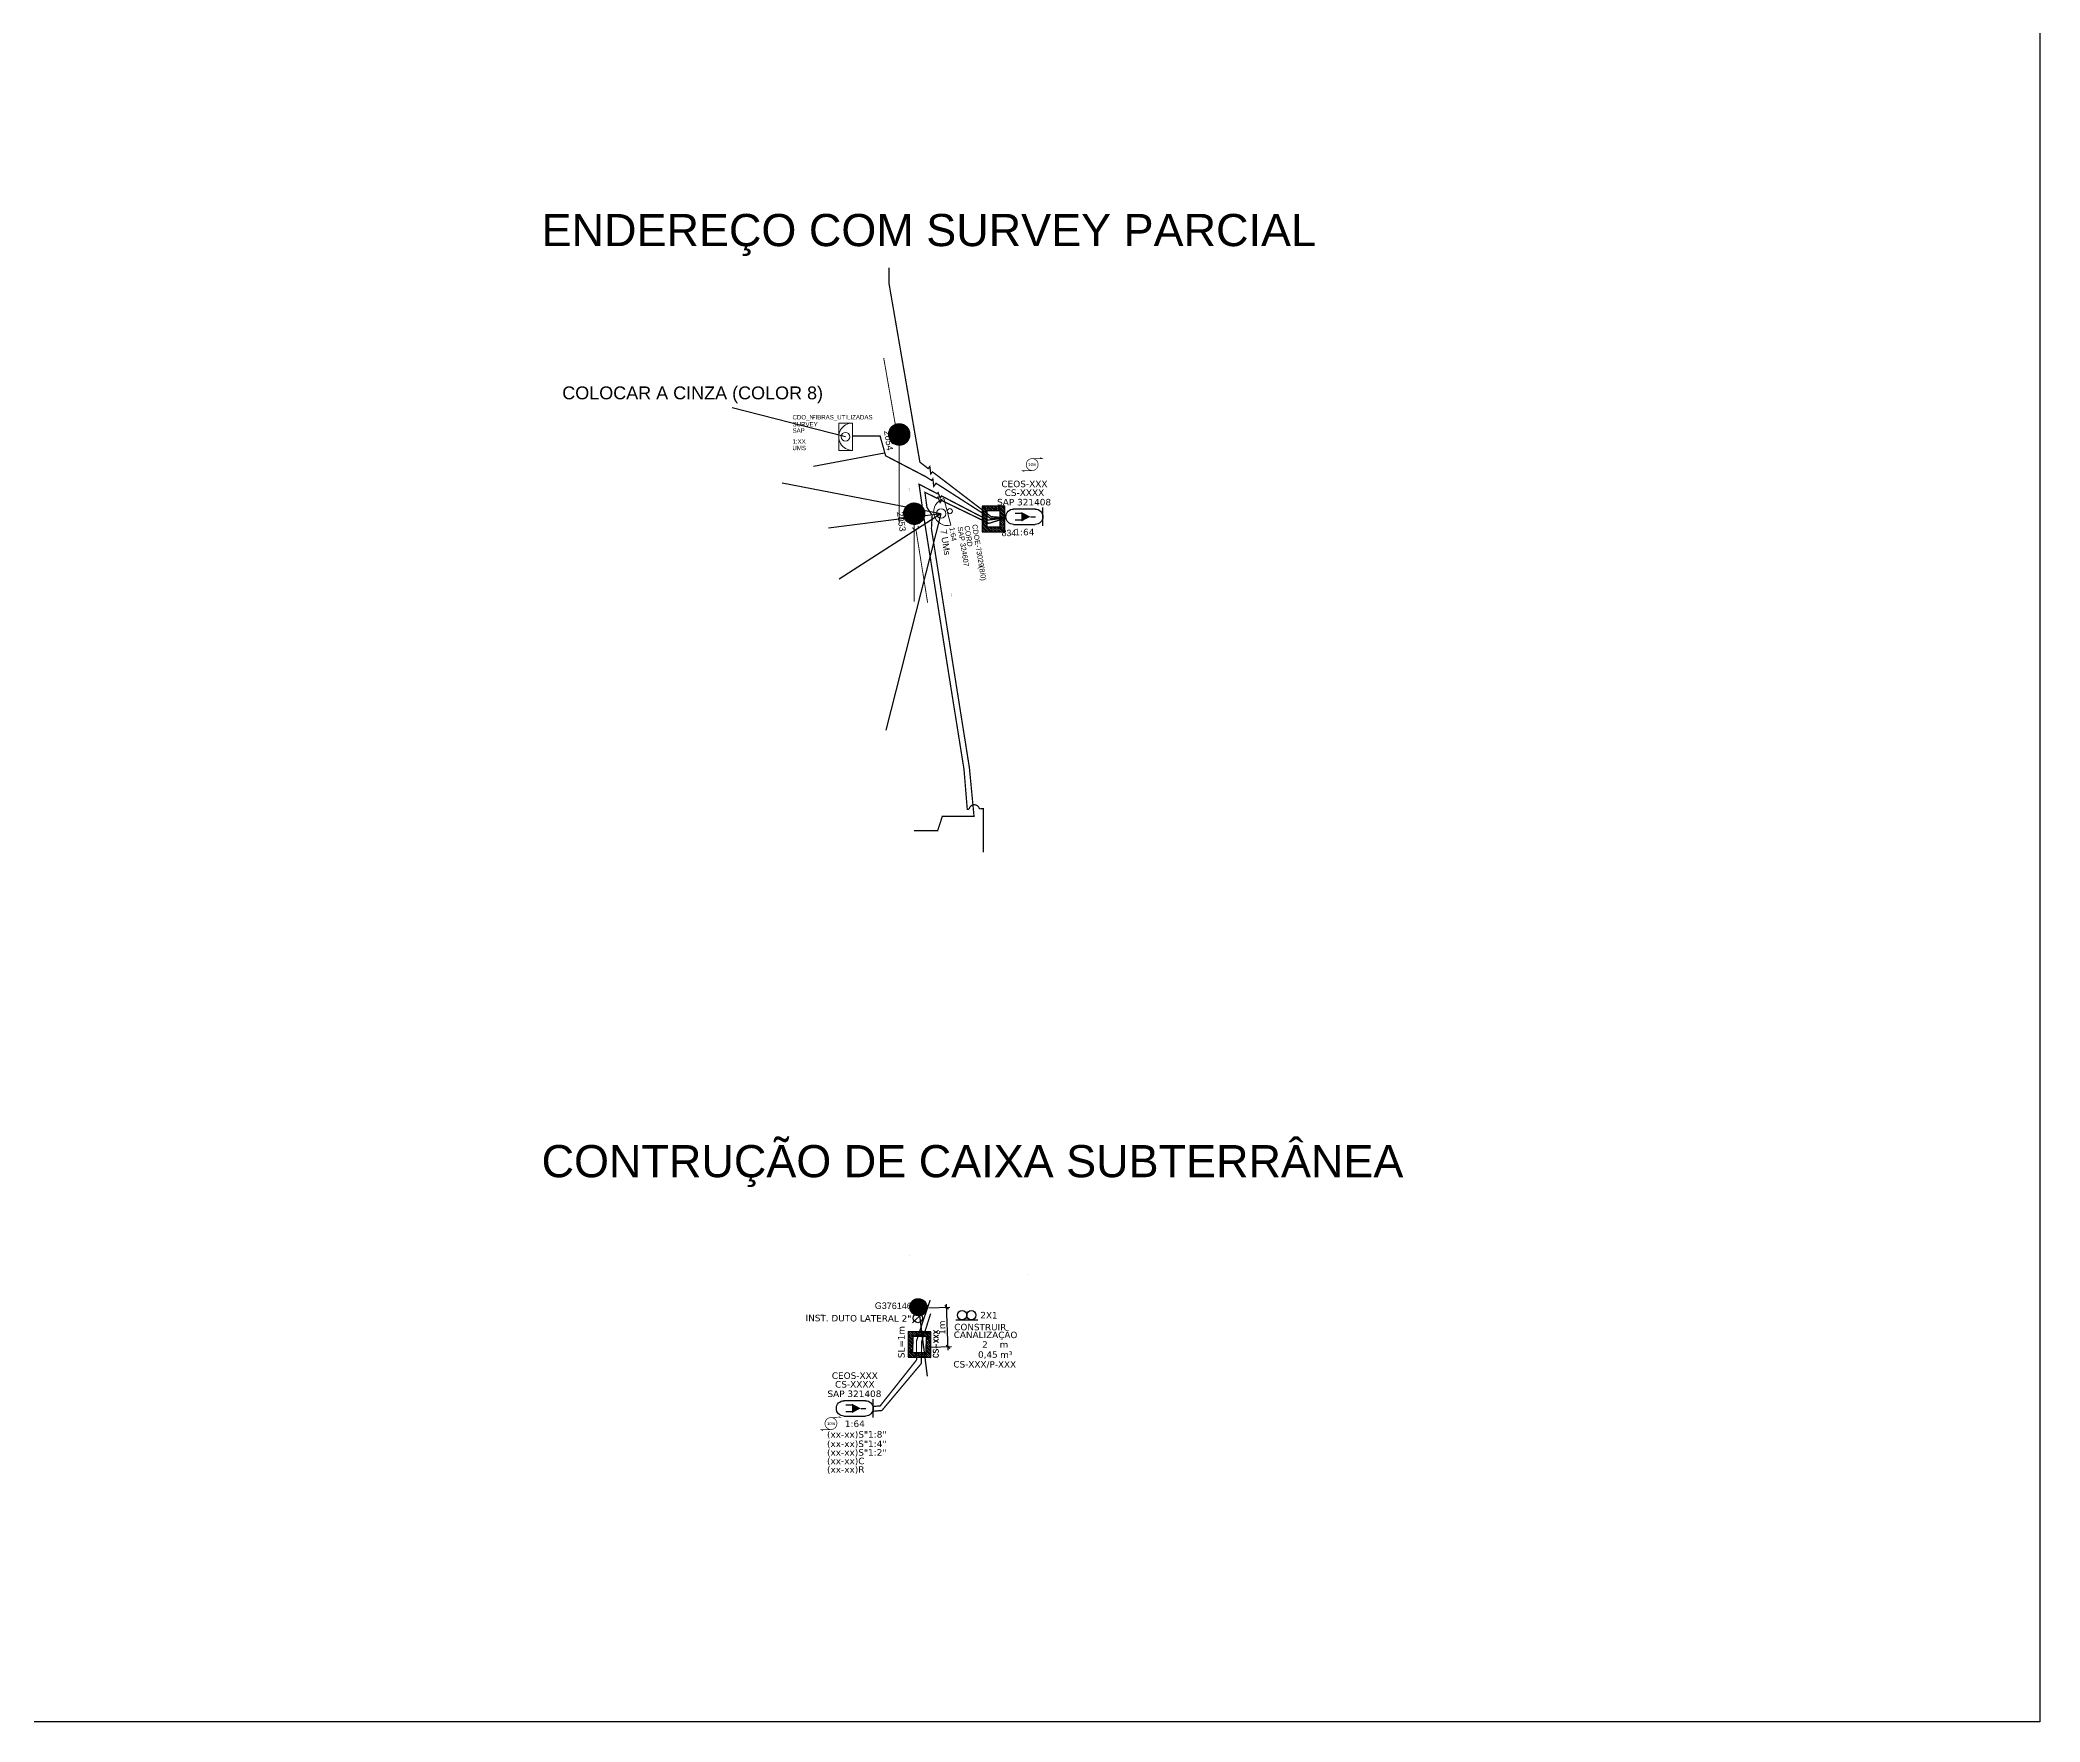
# Model space of a CAD drawing. Extents: x 4313 to 28038, y -9425 to 4777.
# Drawn here: x 15614 to 18722, y -450 to 2164 of the extents above; entities that cross this region are included whole.
import ezdxf
from ezdxf.enums import TextEntityAlignment as Align

# ---------------------------------------------------------------- set-up
doc = ezdxf.new("R2010")
doc.units = ezdxf.units.DM
doc.header["$MEASUREMENT"] = 0
doc.header["$PDMODE"] = 33
doc.header["$PDSIZE"] = 1e-05
for name, color, linetype in [('10.1-Caixas Subterrâneas', 5, 'Continuous'), ('20.4-CEOS', 1, 'Continuous'), ('CAP a instalar', 1, 'Continuous'), ('CD a instalar', 1, 'Continuous'), ('Divisa_de_lote', 1, 'Continuous'), ('Folga', 1, 'Continuous'), ('label_cabos', 7, 'Continuous'), ('locais', 7, 'Continuous'), ('locais legendas', 7, 'Continuous'), ('QUADRA', 7, 'Continuous'), ('Subida Lateral', 5, 'Continuous')]:
    doc.layers.add(name, color=color, linetype=linetype)
for name, color, linetype, lineweight in [('10.4-Postes', 1, 'Continuous', 0), ("20.0-LEGENDA DOS CDO'S", 1, 'Continuous', 0), ('20.1-CDO_INTERIOR', 1, 'Continuous', 0), ('20.2-CDO_POSTE', 1, 'Continuous', 5), ('20.6-CORDOALHA_SUPORTE', 7, 'Continuous', 25), ('CORDOALHA_SUPORTE', 7, 'Continuous', 25)]:
    doc.layers.add(name, color=color, linetype=linetype, lineweight=lineweight)
doc.layers.add('DROP DE CLIENTE', color=140, linetype='Continuous', plot=False)
doc.styles.add('ARIAL', font='arial.ttf')
doc.styles.add('ROMANS', font='romans.shx')
doc.styles.add('siredit', font='verdana.ttf')
doc.linetypes.add('FENCELINE1', pattern='A,0.25,-0.1,[133,ltypeshp.shx,S=0.1,R=0,X=-0.1,Y=0],-0.1,1', length=1.45)
doc.dimstyles.new('CC', dxfattribs={"dimtxt": 1, "dimasz": 2, "dimexe": 0.18, "dimexo": 0.0625, "dimgap": 0.09, "dimtad": 0, "dimdec": 0, "dimrnd": 1, "dimzin": 0, "dimdsep": 46, "dimtxsty": 'siredit', "dimblk": 'NONE', "dimcen": 0, "dimse1": 1, "dimse2": 1, "dimsd1": 1, "dimsd2": 1, "dimclrt": 7, "dimadec": 0, "dimazin": 0, "dimtfac": 1, "dimtdec": 0, "dimtofl": 0, "dimtmove": 0, "dimatfit": 3, "dimfxl": 0, "dimtolj": 1, "dimtzin": 0, "dimarcsym": 0})
doc.dimstyles.new('CL', dxfattribs={"dimtxt": 1, "dimasz": 2, "dimexe": 0.18, "dimexo": 0.0625, "dimgap": 0.09, "dimtad": 0, "dimdec": 0, "dimrnd": 1, "dimzin": 0, "dimdsep": 46, "dimtxsty": 'siredit', "dimblk": 'NONE', "dimcen": 0, "dimse1": 1, "dimse2": 1, "dimsd1": 1, "dimsd2": 1, "dimclrt": 7, "dimadec": 0, "dimazin": 0, "dimtfac": 1, "dimtdec": 0, "dimtofl": 0, "dimtmove": 0, "dimatfit": 3, "dimfxl": 0, "dimtolj": 1, "dimtzin": 0, "dimarcsym": 0})

# ---------------------------------------------------------------- blocks, each defined once
blk = doc.blocks.new('A$C07E14978')
at = {"layer": 'Folga', "color": 1, "const_width": 0.137}
for points in [[(2.23, 0.28), (0.03, 0.28), (0.47, 0.06)], [(2.23, 2.92), (4.42, 2.92), (3.98, 3.13)]]:
    blk.add_lwpolyline(points, dxfattribs=at)
at = {"layer": 'Folga', "color": 1, "const_width": 0.146}
blk.add_lwpolyline([(2.23, 2.92, 1.000012), (2.23, 0.28, 0.999978)], format="xyb", close=True, dxfattribs=at)
at = {"layer": 'Folga', "color": 1}
blk.add_text('10m', height=0.659, dxfattribs=at).set_placement((1.38, 1.27))
blk = doc.blocks.new('CDOE_CT_POSTE')
at = {"layer": "20.0-LEGENDA DOS CDO'S", "color": 0, "style": 'ARIAL'}
for tag, p in [('CDO_N', (0.12, 5.25)), ('CORDOALHA', (0.12, 4.02)), ('SAP', (0.12, 2.96)), ('1:XX', (0.14, 1.23)), ('UMS', (0.14, 0.22))]:
    blk.add_attdef(tag, p, '', height=0.68, rotation=0.118, dxfattribs=at)
blk.add_attdef('FIBRAS_UTILIZADAS', text='', height=0.68, rotation=0.118, dxfattribs=at).set_placement((7.83, 5.26), align=Align.CENTER)
blk = doc.blocks.new('_None')
blk = doc.blocks.new('*D141')
at = {"layer": 'Defpoints', "color": 0, "transparency": 16777216}
for p in [(16948.4, 1526.3), (16968.1, 1401.7), (16974.7, 1402.8)]:
    blk.add_point(p, dxfattribs=at)
at = {"layer": 'label_cabos', "color": 7, "transparency": 16777216, "insert": (16964.9, 1465), "char_height": 1, "attachment_point": 5, "rotation": 279.0229, "style": 'siredit'}
blk.add_mtext('\\A1;CL=126m', dxfattribs=at)
blk = doc.blocks.new('*D142')
at = {"layer": 'Defpoints', "color": 0, "transparency": 16777216}
for p in [(16971.9, 1419), (17014.3, 1169.4), (17051.8, 1175.7)]:
    blk.add_point(p, dxfattribs=at)
at = {"layer": 'label_cabos', "color": 7, "transparency": 16777216, "insert": (17030.6, 1300.5), "char_height": 1, "attachment_point": 5, "rotation": 279.6412, "style": 'siredit'}
blk.add_mtext('\\A1;CL=253m', dxfattribs=at)
blk = doc.blocks.new('*X22')
at = {"color": 0}
for p, q in [((-0.679997, 0.416018), (-0.018018, 1.077997)), ((-0.679809, 0.433884), (-0.035884, 1.077809)), ((-0.679715, 0.398622), (-0.000622, 1.077715)), ((-0.67911, 0.452261), (-0.054261, 1.07711)), ((-0.678999, 0.381661), (0.016339, 1.076999)), ((-0.677877, 0.365105), (0.032895, 1.075877)), ((-0.677853, 0.471196), (-0.073196, 1.075853)), ((-0.676376, 0.348929), (0.049071, 1.074376)), ((-0.675978, 0.490748), (-0.092748, 1.073978)), ((-0.674518, 0.333109), (0.064891, 1.072518)), ((-0.673417, 0.510987), (-0.112987, 1.071417)), ((-0.672323, 0.317627), (0.080373, 1.070323)), ((-0.67008, 0.532002), (-0.134002, 1.06808)), ((-0.669809, 0.302463), (0.095537, 1.067809)), ((-0.666991, 0.287604), (0.110396, 1.064991)), ((-0.665856, 0.553903), (-0.155903, 1.063856)), ((-0.663883, 0.273034), (0.124966, 1.061883)), ((-0.660603, 0.576834), (-0.178834, 1.058603)), ((-0.660497, 0.258742), (0.139258, 1.058497)), ((-0.656846, 0.244715), (0.153285, 1.054846)), ((-0.654125, 0.600989), (-0.202989, 1.052125)), ((-0.652938, 0.230945), (0.167055, 1.050938)), ((-0.648783, 0.217422), (0.180578, 1.046783)), ((-0.646156, 0.626637), (-0.228637, 1.044156)), ((-0.64439, 0.204138), (0.193862, 1.04239)), ((-0.639766, 0.191085), (0.206915, 1.037766)), ((-0.636298, 0.654172), (-0.256172, 1.034298)), ((-0.634917, 0.178256), (0.219744, 1.032917)), ((-0.62985, 0.165645), (0.232355, 1.02785)), ((-0.624571, 0.153247), (0.244753, 1.022571)), ((-0.623925, 0.684222), (-0.286222, 1.021925)), ((-0.619084, 0.141056), (0.256944, 1.017084)), ((-0.613395, 0.129067), (0.268933, 1.011395)), ((-0.607932, 0.717893), (-0.319893, 1.005932)), ((-0.607508, 0.117277), (0.280723, 1.005508)), ((-0.601426, 0.10568), (0.29232, 0.999426)), ((-0.595154, 0.094275), (0.303725, 0.993154)), ((-0.588694, 0.083057), (0.314943, 0.986694)), ((-0.58596, 0.757543), (-0.359543, 0.98396)), ((-0.58205, 0.072024), (0.325976, 0.98005)), ((-0.575224, 0.061172), (0.336828, 0.973224)), ((-0.568219, 0.0505), (0.3475, 0.966219)), ((-0.561036, 0.040005), (0.357995, 0.959036)), ((-0.553678, 0.029685), (0.368315, 0.951678)), ((-0.550397, 0.810783), (-0.412783, 0.948397)), ((-0.546146, 0.01954), (0.37846, 0.944146)), ((-0.538442, 0.009566), (0.388434, 0.936442)), ((-0.530567, -0.000236), (0.398236, 0.928567)), ((-0.522522, -0.009869), (0.407869, 0.920522)), ((-0.514308, -0.019333), (0.417333, 0.912308)), ((-0.505925, -0.028628), (0.426628, 0.903925)), ((-0.497375, -0.037756), (0.435756, 0.895375)), ((-0.488657, -0.046715), (0.444715, 0.886657)), ((-0.479772, -0.055508), (0.453508, 0.877772)), ((-0.470719, -0.064133), (0.462133, 0.868719)), ((-0.461499, -0.07259), (0.47059, 0.859499)), ((-0.45211, -0.080879), (0.478879, 0.85011)), ((-0.442553, -0.089), (0.487, 0.840553)), ((-0.432826, -0.096951), (0.494951, 0.830826)), ((-0.422929, -0.104731), (0.502731, 0.820929)), ((-0.41286, -0.11234), (0.51034, 0.81086)), ((-0.402619, -0.119776), (0.517776, 0.800619)), ((-0.392202, -0.127037), (0.525037, 0.790202)), ((-0.381609, -0.134122), (0.532122, 0.779609)), ((-0.370838, -0.141028), (0.539028, 0.768838)), ((-0.359886, -0.147754), (0.545754, 0.757886)), ((-0.348751, -0.154296), (0.552296, 0.746751)), ((-0.337429, -0.160652), (0.558652, 0.735429)), ((-0.325919, -0.16682), (0.56482, 0.723919)), ((-0.314215, -0.172794), (0.570794, 0.712215)), ((-0.302316, -0.178572), (0.576572, 0.700316)), ((-0.290215, -0.184149), (0.582149, 0.688215)), ((-0.27791, -0.189522), (0.587522, 0.67591)), ((-0.265395, -0.194684), (0.592684, 0.663395)), ((-0.252664, -0.199631), (0.597631, 0.650664)), ((-0.239711, -0.204356), (0.602356, 0.637711)), ((-0.226531, -0.208853), (0.606853, 0.624531)), ((-0.213115, -0.213115), (0.611115, 0.611115)), ((-0.199456, -0.217134), (0.615134, 0.597456)), ((-0.185546, -0.220901), (0.618901, 0.583546)), ((-0.171373, -0.224406), (0.622406, 0.569373)), ((-0.156929, -0.22764), (0.62564, 0.554929)), ((-0.1422, -0.230589), (0.628589, 0.5402)), ((-0.127174, -0.23324), (0.63124, 0.525174)), ((-0.111836, -0.23558), (0.63358, 0.509836)), ((-0.096169, -0.23759), (0.63559, 0.494169)), ((-0.080154, -0.239253), (0.637253, 0.478154)), ((-0.06377, -0.240547), (0.638547, 0.46177)), ((-0.046993, -0.241448), (0.639448, 0.444993)), ((-0.029795, -0.241927), (0.639927, 0.427795)), ((-0.012144, -0.241953), (0.639953, 0.410144)), ((0.006, -0.241488), (0.639488, 0.392)), ((0.024679, -0.240486), (0.638486, 0.373321)), ((0.043948, -0.238895), (0.636895, 0.354052)), ((0.063871, -0.236649), (0.634649, 0.334129)), ((0.084528, -0.23367), (0.63167, 0.313472)), ((0.106018, -0.229858), (0.627858, 0.291982)), ((0.12847, -0.225084), (0.623084, 0.26953)), ((0.152051, -0.21918), (0.61718, 0.245949)), ((0.176993, -0.211916), (0.609916, 0.221007)), ((0.203627, -0.20296), (0.60096, 0.194373)), ((0.232456, -0.191808), (0.589808, 0.165544)), ((0.264325, -0.177617), (0.575617, 0.133675)), ((0.300865, -0.158754), (0.556754, 0.097135)), ((0.346227, -0.13107), (0.52907, 0.051773)), ((0.43272, -0.062254), (0.460254, -0.03472))]:
    blk.add_line(p, q, dxfattribs=at)
blk = doc.blocks.new('POLE_POLE')
at = {"color": 0}
blk.add_line((-0.0000002, -0.0000024), (-0.0000002, -0.0000498), dxfattribs=at)
blk.add_circle((-0.0000002, 0.0000042), 0.0000066, dxfattribs=at)
at = {"color": 0, "xscale": 1e-05, "yscale": 1e-05, "zscale": 1e-05}
blk.add_blockref('*X22', (0, 0), dxfattribs=at)
blk = doc.blocks.new('*U35')
at = {"color": 0}
blk.add_line((0.07, 2.22), (1.15, -1.89), dxfattribs=at)
for centre, radius in [((-0.37, -0.09), 0.733), ((0.99, 0.27), 0.393)]:
    blk.add_circle(centre, radius, dxfattribs=at)
blk.add_arc((0.61, 0.17), 2.12, 104.7002, 284.7002, dxfattribs=at)
blk = doc.blocks.new('*X32')
at = {"color": 0, "linetype": 'Continuous'}
for p, q in [((-1.25, 0.34099), (-0.49099, 1.1)), ((-1.25, 0.517767), (-0.667767, 1.1)), ((-1.25, 0.694544), (-0.844544, 1.1)), ((-1.25, 0.87132), (-1.02132, 1.1)), ((-1.25, 1.048097), (-1.198097, 1.1)), ((-1.25, 0.164214), (-0.8035, 0.610714)), ((-1.25, -0.012563), (-0.8035, 0.433937)), ((-1.25, -0.18934), (-0.8035, 0.25716)), ((-1.25, -0.366117), (-0.8035, 0.080383)), ((-0.789214, 0.625), (-0.314214, 1.1)), ((-0.612437, 0.625), (-0.137437, 1.1)), ((-0.43566, 0.625), (0.03934, 1.1)), ((-0.258883, 0.625), (0.216117, 1.1)), ((-0.082107, 0.625), (0.392893, 1.1)), ((0.09467, 0.625), (0.56967, 1.1)), ((0.271447, 0.625), (0.746447, 1.1)), ((0.448223, 0.625), (0.923223, 1.1)), ((0.625, 0.625), (1.1, 1.1)), ((0.801777, 0.625), (1.25, 1.073223)), ((0.8035, 0.449947), (1.25, 0.896447)), ((0.8035, 0.27317), (1.25, 0.71967)), ((0.8035, 0.096393), (1.25, 0.542893)), ((0.8035, -0.080383), (1.25, 0.366117)), ((0.8035, -0.25716), (1.25, 0.18934)), ((0.8035, -0.433937), (1.25, 0.012563)), ((-1.25, -0.542893), (-0.8035, -0.096393)), ((-1.25, -0.71967), (-0.8035, -0.27317)), ((-1.25, -0.896447), (-0.8035, -0.449947)), ((-1.25, -1.073223), (-0.801777, -0.625)), ((-1.1, -1.1), (-0.625, -0.625)), ((-0.923223, -1.1), (-0.448223, -0.625)), ((-0.746447, -1.1), (-0.271447, -0.625)), ((-0.56967, -1.1), (-0.09467, -0.625)), ((-0.392893, -1.1), (0.082107, -0.625)), ((-0.216117, -1.1), (0.258883, -0.625)), ((-0.03934, -1.1), (0.43566, -0.625)), ((0.137437, -1.1), (0.612437, -0.625)), ((0.314214, -1.1), (0.789214, -0.625)), ((0.49099, -1.1), (1.25, -0.34099)), ((0.667767, -1.1), (1.25, -0.517767)), ((0.8035, -0.610714), (1.25, -0.164214)), ((0.844544, -1.1), (1.25, -0.694544)), ((1.02132, -1.1), (1.25, -0.87132)), ((1.198097, -1.1), (1.25, -1.048097))]:
    blk.add_line(p, q, dxfattribs=at)
blk = doc.blocks.new('MANHOLE_MQ')
at = {"color": 0, "linetype": 'Continuous'}
for p, q in [((0.00000623, 0.00000569), (-0.00000627, 0.00000569)), ((-0.00000627, 0.00000569), (-0.00000627, -0.00000531)), ((-0.00000404, 0.00000331), (0.00000399, 0.00000331)), ((-0.00000404, -0.00000294), (-0.00000404, 0.00000331)), ((0.00000399, 0.00000331), (0.00000399, -0.00000294)), ((0.00000623, -0.00000531), (0.00000623, 0.00000569)), ((-0.00000627, -0.00000531), (0.00000623, -0.00000531)), ((0.00000399, -0.00000294), (-0.00000404, -0.00000294)), ((0.00000399, -0.00000294), (0.00000399, -0.00000294))]:
    blk.add_line(p, q, dxfattribs=at)
at = {"color": 0, "linetype": 'Continuous', "xscale": 5e-06, "yscale": 5e-06, "zscale": 1e-05}
blk.add_blockref('*X32', (-0.00000002, 0.00000019), dxfattribs=at)
blk = doc.blocks.new('Const DT DUTO CORRUG PEAD 124MM')
at = {"color": 1}
blk.add_lwpolyline([(-4.66, 0.86), (-1.2, 0.85)], dxfattribs=at)
for centre in [(-3.66, 1.59), (-2.23, 1.58)]:
    blk.add_circle(centre, 0.717, dxfattribs=at)
at = {"layer": 'label_cabos', "color": 10, "linetype": 'FENCELINE1', "char_height": 1, "attachment_point": 5, "style": 'siredit'}
for s, insert, rotation in [('\\A1;CONSTRUIR', (-0.84, -0.27), 359.8285), ('\\A1;2X1', (0.52, 1.58), 358.8742), ('\\A1;CANALIZAÇÃO', (-0.02, -1.6), 359.8285)]:
    blk.add_mtext(s, dxfattribs=dict(at, insert=insert, rotation=rotation))
at = {"layer": 'label_cabos', "color": 10, "linetype": 'FENCELINE1', "style": 'siredit', "flags": 2}
for tag, p in [('MT', (-5.02, -2.96)), ('M.O', (-5.02, -4.55))]:
    blk.add_attdef(tag, text='', height=1, rotation=359.8285, dxfattribs=at).set_placement(p, align=Align.MIDDLE_LEFT)
at = {"layer": 'label_cabos', "color": 10, "linetype": 'FENCELINE1', "style": 'siredit'}
for tag, p in [('FATOR', (-0.55, -3.46)), ('FID', (-5.01, -6.53))]:
    blk.add_attdef(tag, p, '', height=1, rotation=359.8285, dxfattribs=at)
for tag, p in [('UND', (2.84, -2.97)), ('QTDE', (0.34, -4.52)), ('UND', (3.2, -4.55))]:
    blk.add_attdef(tag, text='', height=1, rotation=359.8285, dxfattribs=at).set_placement(p, align=Align.MIDDLE_CENTER)
at = {"layer": 'label_cabos', "color": 10, "linetype": 'FENCELINE1', "style": 'siredit', "flags": 3}
blk.add_attdef('ID_ATIVIDADE', (-5.01, -8.15), '', height=1, rotation=359.8285, dxfattribs=at)
blk = doc.blocks.new('*U37')
at = {"layer": '20.4-CEOS'}
for p, q in [((-4.54, 1.19), (-1.19, 1.19)), ((-1.19, -1.19), (-4.54, -1.19))]:
    blk.add_line(p, q, dxfattribs=at)
for points in [[(-5.73, -1.43), (-5.73, 1.44)], [(-3.79, 0), (-4.59, 0)], [(-2.47, 0.48), (-1.45, 0.48)], [(-2.47, -0.52), (-1.45, -0.52)]]:
    blk.add_lwpolyline(points, dxfattribs=at)
blk.add_lwpolyline([(-3.79, 0, 0, 1.47, 0), (-2.41, 0, 1.47, 1.47, 0)], format="xyseb", dxfattribs=at)
for centre, start, end in [((-4.54, 0), 90, 270), ((-1.19, 0), 270, 90)]:
    blk.add_arc(centre, 1.19, start, end, dxfattribs=at)
at = {"layer": '20.4-CEOS', "color": 7, "style": 'siredit'}
for tag, p in [('LOCAL', (-2.86, 4.24)), ('FID', (-2.86, 5.6)), ('SAP', (-2.81, 2.77)), ('RACIO_SPLITAGEM', (-2.86, -1.88))]:
    blk.add_attdef(tag, text='', height=1.01, dxfattribs=at).set_placement(p, align=Align.TOP_CENTER)
for tag, flags, p in [('ID_ATIVIDADE', 3, (-2.86, -3.58)), ('FATOR', 1, (-2.86, -4.89))]:
    blk.add_attdef(tag, text='', height=1.01, dxfattribs=dict(at, flags=flags)).set_placement(p, align=Align.TOP_CENTER)
at = {"layer": '20.4-CEOS', "color": 7, "style": 'siredit', "flags": 3}
blk.add_attdef('QTDE', (-4.97, -7.12), '', height=1.01, dxfattribs=at)
blk = doc.blocks.new('Inst DT LATERAL Ferro Galvanizado')
at = {"color": 1}
blk.add_lwpolyline([(11.73, -2.26), (13.36, -0.7)], dxfattribs=at)
blk.add_circle((12.57, -1.5), 0.717, dxfattribs=at)
at = {"layer": 'label_cabos', "color": 10, "linetype": 'FENCELINE1', "insert": (3.34, -1.54), "char_height": 1, "attachment_point": 5, "rotation": 359.6512, "style": 'siredit'}
blk.add_mtext('\\A1;INST. DUTO LATERAL 2"', dxfattribs=at)
at = {"layer": 'label_cabos', "color": 10, "linetype": 'FENCELINE1', "style": 'siredit', "flags": 3}
blk.add_attdef('QTDE', text='', height=1, rotation=359.8285, dxfattribs=at).set_placement((-3.09, -2.94), align=Align.MIDDLE_CENTER)
at = {"layer": 'label_cabos', "color": 10, "linetype": 'FENCELINE1', "style": 'siredit'}
for tag, p, flags in [('FID', (-5.01, -4.91), 1), ('FATOR', (-5.01, -6.53), 3), ('ID_ATIVIDADE', (-5.01, -8.02), 3)]:
    blk.add_attdef(tag, p, '', height=1, rotation=359.8285, dxfattribs=dict(at, flags=flags))
blk = doc.blocks.new('*U41')
at = {"color": 0, "linetype": 'Continuous'}
for p, q in [((0.001244, 0.001095), (-0.000006, 0.001095)), ((-0.000006, 0.001095), (-0.000006, -0.000005)), ((0.001244, -0.000005), (0.001244, 0.001095)), ((0.000217, 0.000857), (0.00102, 0.000857)), ((0.000217, 0.000232), (0.000217, 0.000857)), ((0.00102, 0.000232), (0.000217, 0.000232)), ((0.00102, 0.000857), (0.00102, 0.000232)), ((0.00102, 0.000232), (0.00102, 0.000232)), ((-0.000006, -0.000005), (0.001244, -0.000005))]:
    blk.add_line(p, q, dxfattribs=at)
at = {"color": 0, "linetype": 'Continuous', "xscale": 0.0005, "yscale": 0.0005, "zscale": 0.001}
blk.add_blockref('*X32', (0.000619, 0.000545), dxfattribs=at)
at = {"layer": '10.1-Caixas Subterrâneas', "color": 0, "lineweight": 0, "style": 'ROMANS', "flags": 3}
for tag, p in [('FATOR', (-0.000622, -0.000749)), ('ID_ATIVIDADE', (-0.000622, -0.001121)), ('QTDE', (-0.000622, -0.001493))]:
    blk.add_attdef(tag, p, '', height=0.00025, dxfattribs=at)
at = {"layer": '10.1-Caixas Subterrâneas', "color": 0, "lineweight": 0, "style": 'ROMANS'}
blk.add_attdef('FID', (-0.000027, -0.000378), '', height=0.00025, dxfattribs=at)
blk = doc.blocks.new('*U68')
at = {"layer": '20.4-CEOS', "color": 7, "style": 'siredit'}
for tag, p in [('FIBRAS_SPLITTER', (0, 0)), ('FIBRAS_TOP_C', (0, -4.13)), ('RESERVA_FINAIS', (0, -5.46))]:
    blk.add_attdef(tag, p, '', height=1.01, dxfattribs=at)
for tag, p, flags in [('ID_ATIVIDADE', (0, -6.77), 3), ('QTDE', (0, -9.4), 1), ('FATOR', (0, -8.09), 1), ('FID', (0, -10.71), 1)]:
    blk.add_attdef(tag, p, '', height=1.01, dxfattribs=dict(at, flags=flags))
blk = doc.blocks.new('*U70')
at = {"layer": '20.4-CEOS', "color": 7, "style": 'siredit'}
blk.add_attdef('FIBRAS_SPLITTER', (0, 0), '', height=1.01, dxfattribs=at)
for tag, p, flags in [('QTDE', (0, -4.11), 1), ('ID_ATIVIDADE', (0, -1.48), 3), ('FATOR', (0, -2.79), 1), ('FID', (0, -5.42), 1)]:
    blk.add_attdef(tag, p, '', height=1.01, dxfattribs=dict(at, flags=flags))
blk = doc.blocks.new('*U72')
at = {"layer": '20.4-CEOS', "color": 7, "style": 'siredit'}
blk.add_attdef('FIBRAS_SPLITTER', (0, 0), '', height=1.01, dxfattribs=at)
for tag, p, flags in [('QTDE', (0, -4.11), 1), ('ID_ATIVIDADE', (0, -1.48), 3), ('FATOR', (0, -2.79), 1), ('FID', (0, -5.42), 1)]:
    blk.add_attdef(tag, p, '', height=1.01, dxfattribs=dict(at, flags=flags))

msp = doc.modelspace()

# ---------------------------------------------------------------- linework, layer by layer
at = {"color": 1}
for points in [[(16995.1, 193.5), (17027.7, 194.8)], [(17020, 197.2), (17025.8, 191.8)], [(17025.1, 128), (17022.6, 199.2)], [(16996.7, 132.5), (17030.3, 133.4)], [(17022.1, 135.9), (17028, 130.5)]]:
    msp.add_lwpolyline(points, dxfattribs=at)
at = {"layer": '20.1-CDO_INTERIOR', "color": 8, "lineweight": 18}
msp.add_lwpolyline([(16855.3, 1526), (16855.3, 1568.5), (16876.5, 1568.5), (16876.6, 1526)], close=True, dxfattribs=at)
msp.add_lwpolyline([(16876.5, 1568.5, 1), (16876.6, 1526)], format="xyb", dxfattribs=at)
msp.add_circle((16865.9, 1547.2), 6.8, dxfattribs=at)
at = {"layer": '20.6-CORDOALHA_SUPORTE', "const_width": 1.39}
for points in [[(16948.9, 1557.3, 1.175638), (16940.5, 1556.1)], [(16978.5, 1408.4, -1.175638), (16970.2, 1406.5)]]:
    msp.add_lwpolyline(points, format="xyb", dxfattribs=at)
at = {"layer": 'CAP a instalar', "linetype": 'FENCELINE1', "ltscale": 5, "const_width": 2}
for points in [[(16986, 1504.1), (16981.4, 1507.7), (16974.6, 1546.7), (16933.5, 1784.9), (16933.4, 1809.8)], [(16998.8, 1463.7), (16980.1, 1473.4), (16986, 1432), (16986, 1432)], [(16998.4, 1456.3), (16989.2, 1460.8), (16992.4, 1437.3), (17000.5, 1425)], [(17115.3, 1421), (17091.8, 1423.1), (17009, 1486.5)], [(17115.3, 1421), (17087, 1417.7), (17023.4, 1450.8)], [(17115.3, 1421), (17088.6, 1412.6), (17023.7, 1444)], [(17000.5, 1425), (16999.3, 1404.3), (17058.3, 1032.9), (17065.5, 957.4), (17016.2, 957.3), (17009, 935.1), (16972.3, 935.1)], [(16984.7, 168.5), (16997.4, 205.7), (16997.4, 205.7)], [(16992.7, 167.8), (16998.1, 184.7)]]:
    msp.add_lwpolyline(points, dxfattribs=at)
at = {"layer": 'CAP a instalar', "color": 8, "linetype": 'FENCELINE1', "ltscale": 5, "const_width": 2}
for points in [[(16990.7, 1485), (16928.2, 1517.6), (16919.5, 1548.5), (16876.6, 1548.4)], [(17115.3, 1421), (17091.4, 1420.3), (17015.1, 1469.4)]]:
    msp.add_lwpolyline(points, dxfattribs=at)
at = {"layer": 'CAP a instalar', "linetype": 'FENCELINE1', "ltscale": 5, "const_width": 2}
msp.add_lwpolyline([(16986, 1432), (17028.4, 1164.9), (17049.9, 1030.5), (17055, 968.4), (17057.9, 968.5, -0.826223), (17073.9, 969), (17080, 969.2), (17080, 939.3), (17080, 901.6), (17080, 901.6), (17080, 901.6), (17080, 901.6)], format="xyb", dxfattribs=at)
at = {"layer": 'CD a instalar', "linetype": 'ByBlock', "const_width": 2}
for points in [[(16976.1, 142), (16976.2, 112.6)], [(16984.1, 141.3), (16983.6, 107.2)], [(16976.2, 112.6), (16919.6, 41.2), (16908.9, 40.6)], [(16983.6, 107.2), (16922.4, 34.2), (16908.9, 33)]]:
    msp.add_lwpolyline(points, dxfattribs=at)
at = {"layer": 'CORDOALHA_SUPORTE', "const_width": 1.39}
for points in [[(16925.2, 1669.5), (16944, 1561.6)], [(16975.3, 1402.6), (16993.4, 1289.4)]]:
    msp.add_lwpolyline(points, dxfattribs=at)
at = {"layer": 'Defpoints', "color": 3}
msp.add_lwpolyline([(12032.7, 4777), (18721.5, 4777), (18721.5, -449.8), (12032.7, -449.8)], close=True, dxfattribs=at)
at = {"layer": 'Divisa_de_lote'}
for p in [(16940.6, 1534.5), (16960.8, 1418.1)]:
    msp.add_point(p, dxfattribs=at)
at = {"layer": 'DROP DE CLIENTE', "color": 4}
msp.add_lwpolyline([(16865.9, 1547.2), (16689.6, 1592)], dxfattribs=at)
at = {"layer": 'DROP DE CLIENTE'}
for points in [[(17014.1, 1427.3), (16767.4, 1475)], [(17014.1, 1427.3), (16839.6, 1404.9)], [(17014.1, 1427.3), (16856.1, 1325.8)], [(17014.1, 1427.3), (16928.5, 1091.3)]]:
    msp.add_lwpolyline(points, dxfattribs=at)
at = {"layer": 'QUADRA', "color": 252}
for p in [(16964.7, 274.9), (16964.7, 274.9), (17149.8, 246.1), (17149.8, 246.1), (16970, 133.4), (16970, 133.4)]:
    msp.add_point(p, dxfattribs=at)
at = {"layer": 'Subida Lateral', "color": 5, "const_width": 2}
for points in [[(17009, 1486.5), (17000.9, 1492.6), (16998.3, 1489.3), (16996.8, 1500.9), (16994.3, 1497.7), (16986, 1504.1)], [(17023.4, 1450.8), (17014.9, 1455.2), (17013, 1452.1), (17009.6, 1460.4), (17008.2, 1458.8), (16998.8, 1463.7)], [(17023.7, 1444), (17015.1, 1448.3), (17012.9, 1444.9), (17009.5, 1453.2), (17008.1, 1451.6), (16998.4, 1456.3)], [(16976.1, 142), (16979, 151.1), (16975.6, 152.5), (16983.3, 157.3), (16981.4, 158.4), (16984.7, 168.5)], [(16984.1, 141.3), (16987, 150.4), (16983.6, 151.8), (16991.3, 156.6), (16989.5, 157.7), (16992.7, 167.8)]]:
    msp.add_lwpolyline(points, dxfattribs=at)
at = {"layer": 'Subida Lateral', "color": 8, "const_width": 2}
msp.add_lwpolyline([(17015.1, 1469.4), (17006.5, 1474.9), (17003, 1470.1), (17001.5, 1481.8), (16999.5, 1479.4), (16990.7, 1485)], dxfattribs=at)

# ---------------------------------------------------------------- block references
at = {"color": 0, "lineweight": 0, "xscale": 10, "yscale": 10, "zscale": 10}
msp.add_blockref('Inst DT LATERAL Ferro Galvanizado', (16852.6, 192.8), dxfattribs=at)
for name, p, values in [('*U68', (16837.1, -8), {'FIBRAS_SPLITTER': '(xx-xx)S"1:8"', 'FIBRAS_TOP_C': '(xx-xx)C', 'RESERVA_FINAIS': '(xx-xx)R'}), ('*U70', (16837.1, -22.6), {'FIBRAS_SPLITTER': '(xx-xx)S"1:4"'}), ('*U72', (16837.1, -36), {'FIBRAS_SPLITTER': '(xx-xx)S"1:2"'})]:
    msp.add_blockref(name, p, dxfattribs=at).add_auto_attribs(values)
at = {"layer": '10.1-Caixas Subterrâneas', "color": 30, "xscale": 3197875.543111582, "yscale": 3197875.543111582, "zscale": 3197875.543111582, "rotation": 270.0000000000633}
msp.add_blockref('MANHOLE_MQ', (17095.2, 1419.4), dxfattribs=at)
at = {"layer": '10.1-Caixas Subterrâneas', "color": 1, "lineweight": 0, "xscale": 31978.75500000035, "yscale": 31978.75500000035, "zscale": 31978.75500000035, "rotation": 89.34584638403375}
msp.add_blockref('*U41', (16998, 116.8), dxfattribs=at).add_auto_attribs({'FID': 'CS-XXX'})
at = {"layer": '10.4-Postes', "color": 1, "xscale": 2525252.5, "yscale": 2525252.5, "zscale": 2525252.5}
for p in [(16949.8, 1540.1), (16973.1, 1417)]:
    msp.add_blockref('POLE_POLE', p, dxfattribs=at)
at = {"layer": "20.0-LEGENDA DOS CDO'S", "color": 0}
ref = msp.add_blockref('CDOE_CT_POSTE', (17010.5, 1403.2), dxfattribs=dict(at, xscale=10, yscale=10, zscale=10, rotation=279.1662450699271))
ref.add_attrib('CDO_N', 'CDOE-73029', (17062.5, 1410.4), dxfattribs={"color": 0, "height": 8, "rotation": 279.2842, "style": 'ARIAL'})
ref.add_attrib('CORDOALHA', 'CORD', (17050.4, 1408.4), dxfattribs={"color": 0, "height": 8, "rotation": 279.2842, "style": 'ARIAL'})
ref.add_attrib('SAP', 'SAP 324607', (17039.9, 1406.7), dxfattribs={"color": 0, "height": 8, "rotation": 279.2842, "style": 'ARIAL'})
ref.add_attrib('1:XX', '1:64', (17027.3, 1406), dxfattribs={"color": 0, "height": 8, "rotation": 279.2842, "style": 'ARIAL'})
ref.add_attrib('UMS', '7 UMs', (17012.9, 1402.2), dxfattribs={"color": 0, "height": 10, "rotation": 279.2842, "style": 'ARIAL'})
ref.add_attrib('FIBRAS_UTILIZADAS', '(8/0)', dxfattribs={"color": 0, "height": 8, "rotation": 279.2842, "style": 'ARIAL'}).set_placement((17074.9, 1334.3), align=Align.CENTER)
at = {"layer": '20.2-CDO_POSTE', "xscale": 10, "yscale": 10, "zscale": 10}
msp.add_blockref('*U35', (17018, 1428.8), dxfattribs=at)
at = {"layer": '20.4-CEOS', "lineweight": 0}
ref = msp.add_blockref('*U37', (17115.1, 1422.9), dxfattribs=dict(at, xscale=-10, yscale=10, zscale=10))
ref.add_attrib('FID', 'CEOS-XXX', dxfattribs={"color": 7, "height": 10.1, "style": 'siredit'}).set_placement((17143.8, 1478.9), align=Align.TOP_CENTER)
ref.add_attrib('LOCAL', 'CS-XXXX', dxfattribs={"color": 7, "height": 10.1, "style": 'siredit'}).set_placement((17143.8, 1465.3), align=Align.TOP_CENTER)
ref.add_attrib('SAP', 'SAP 321408', dxfattribs={"color": 7, "height": 10.1, "style": 'siredit'}).set_placement((17143.3, 1450.6), align=Align.TOP_CENTER)
ref.add_attrib('RACIO_SPLITAGEM', '1:64', dxfattribs={"color": 7, "height": 10.1, "style": 'siredit'}).set_placement((17143.8, 1404.1), align=Align.TOP_CENTER)
ref = msp.add_blockref('*U37', (16851.6, 37.5), dxfattribs=dict(at, xscale=-10, yscale=10, zscale=10))
ref.add_attrib('FID', 'CEOS-XXX', dxfattribs={"color": 7, "height": 10.1, "style": 'siredit'}).set_placement((16880.3, 93.4), align=Align.TOP_CENTER)
ref.add_attrib('LOCAL', 'CS-XXXX', dxfattribs={"color": 7, "height": 10.1, "style": 'siredit'}).set_placement((16880.3, 79.9), align=Align.TOP_CENTER)
ref.add_attrib('SAP', 'SAP 321408', dxfattribs={"color": 7, "height": 10.1, "style": 'siredit'}).set_placement((16879.7, 65.2), align=Align.TOP_CENTER)
ref.add_attrib('RACIO_SPLITAGEM', '1:64', dxfattribs={"color": 7, "height": 10.1, "style": 'siredit'}).set_placement((16880.3, 18.6), align=Align.TOP_CENTER)
at = {"layer": 'Folga', "xscale": 7.017463766387664, "yscale": 7.017463766387664, "zscale": 7.017463766387664}
msp.add_blockref('A$C07E14978', (17140.2, 1492.7), dxfattribs=at)
at = {"layer": 'Folga', "xscale": 7.01746376638769, "yscale": 7.01746376638769, "zscale": 7.01746376638769, "rotation": 0.6271991879540746}
msp.add_blockref('A$C07E14978', (16827.7, 2.5), dxfattribs=at)
at = {"layer": 'label_cabos', "color": 10, "linetype": 'FENCELINE1'}
ref = msp.add_blockref('Const DT DUTO CORRUG PEAD 124MM', (17083.6, 166.4), dxfattribs=dict(at, xscale=10, yscale=10, zscale=10))
ref.add_attrib('FID', 'CS-XXX/P-XXX', (17033.4, 101), dxfattribs={"color": 10, "linetype": 'FENCELINE1', "height": 10, "rotation": 359.8285, "style": 'siredit'})
ref.add_attrib('FATOR', '2', (17078.1, 131.7), dxfattribs={"color": 10, "linetype": 'FENCELINE1', "height": 10, "rotation": 359.8285, "style": 'siredit'})
ref.add_attrib('QTDE', '0,45', dxfattribs={"color": 10, "linetype": 'FENCELINE1', "height": 10, "rotation": 359.8285, "style": 'siredit'}).set_placement((17087, 121.1), align=Align.MIDDLE_CENTER)
ref.add_attrib('UND', 'm³', dxfattribs={"color": 10, "linetype": 'FENCELINE1', "height": 10, "rotation": 359.8285, "style": 'siredit'}).set_placement((17115.6, 120.9), align=Align.MIDDLE_CENTER)
ref.add_attrib('UND', 'm', dxfattribs={"color": 10, "linetype": 'FENCELINE1', "height": 10, "rotation": 359.8285, "style": 'siredit'}).set_placement((17112, 136.7), align=Align.MIDDLE_CENTER)
at = {"layer": 'locais', "color": 10, "xscale": 2000000, "yscale": 2000000, "zscale": 2000000, "rotation": 7.106561779251343}
msp.add_blockref('POLE_POLE', (16980.6, 186.4), dxfattribs=at)

# ---------------------------------------------------------------- texts
at = {"char_height": 50, "width": 1850.563, "attachment_point": 1, "style": 'ARIAL'}
for s, insert in [('ENDEREÇO COM SURVEY PARCIAL', (16393.7, 1893.3)), ('CONTRUÇÃO DE CAIXA SUBTERRÂNEA', (16393.7, 446.6))]:
    msp.add_mtext(s, dxfattribs=dict(at, insert=insert))
at = {"color": 8, "insert": (16425.8, 1625.3), "char_height": 20, "width": 1850.563, "attachment_point": 1, "style": 'ARIAL'}
msp.add_mtext('COLOCAR A CINZA (COLOR 8)', dxfattribs=at)
at = {"layer": '10.1-Caixas Subterrâneas', "color": 5}
msp.add_text('834', height=10, dxfattribs=at).set_placement((17108.5, 1392.7))
at = {"layer": '10.4-Postes', "color": 1, "style": 'ARIAL'}
for s, p in [('2054', (16925.7, 1556)), ('2053', (16945.4, 1430.1))]:
    msp.add_text(s, height=10, rotation=278.4716, dxfattribs=at).set_placement(p)
at = {"layer": "20.0-LEGENDA DOS CDO'S", "color": 8, "style": 'ARIAL'}
for tag, p, s in [('CDO_N', (16783.5, 1574.1), 'CDOEXXX'), ('SURVEY', (16783.6, 1563.2), 'SV-XXXXXX'), ('SAP', (16783.5, 1553.4), 'SAP'), ('1:XX', (16783.5, 1536.4), '1:64'), ('UMS', (16783.4, 1526.3), 'UMs')]:
    msp.add_attdef(tag, p, s, height=6.8, rotation=359.9724, dxfattribs=at)
msp.add_attdef('FIBRAS_UTILIZADAS', text='(XX/YY)', height=6.8, rotation=359.9724, dxfattribs=at).set_placement((16860.6, 1574.1), align=Align.CENTER)
at = {"layer": 'label_cabos', "color": 7, "linetype": 'FENCELINE1', "insert": (16952.7, 140.5), "char_height": 10, "attachment_point": 5, "rotation": 90, "style": 'siredit'}
msp.add_mtext('\\A1;SL=1m', dxfattribs=at)
at = {"layer": 'label_cabos', "color": 10, "linetype": 'FENCELINE1', "insert": (17015.7, 162.9), "char_height": 10, "attachment_point": 5, "rotation": 91.3237, "style": 'siredit'}
msp.add_mtext('\\A1;1m', dxfattribs=at)
at = {"layer": 'locais legendas', "color": 10, "style": 'ARIAL'}
msp.add_text('G376146', height=10, rotation=359.4502, dxfattribs=at).set_placement((16911.3, 192.2))

# ---------------------------------------------------------------- dimensions: what is measured, and where the dimension line sits
at = {"layer": 'label_cabos', "color": 111, "linetype": 'FENCELINE1'}
for p1, p2, distance, picture, middle in [((16948.4, 1526.3), (16968.1, 1401.7), 6.7, '*D141', (16964.9, 1465)), ((16971.9, 1419), (17014.3, 1169.4), 38.1, '*D142', (17030.6, 1300.5))]:
    dim = msp.add_aligned_dim(p1=p1, p2=p2, distance=distance, dimstyle='CL', override={"dimpost": 'CL=<>m'}, dxfattribs=at)
    dim.commit()
    dim.dimension.update_dxf_attribs({"geometry": picture, "text_midpoint": middle})

# ---------------------------------------------------------------- leaders
at = {"layer": 'label_cabos'}
msp.add_leader([(16926.3, 1521.8), (16816, 1501.1)], dimstyle='CC', override={"dimgap": 0.09, "dimtad": 0}, dxfattribs=at)

doc.saveas('drawing.dxf')
